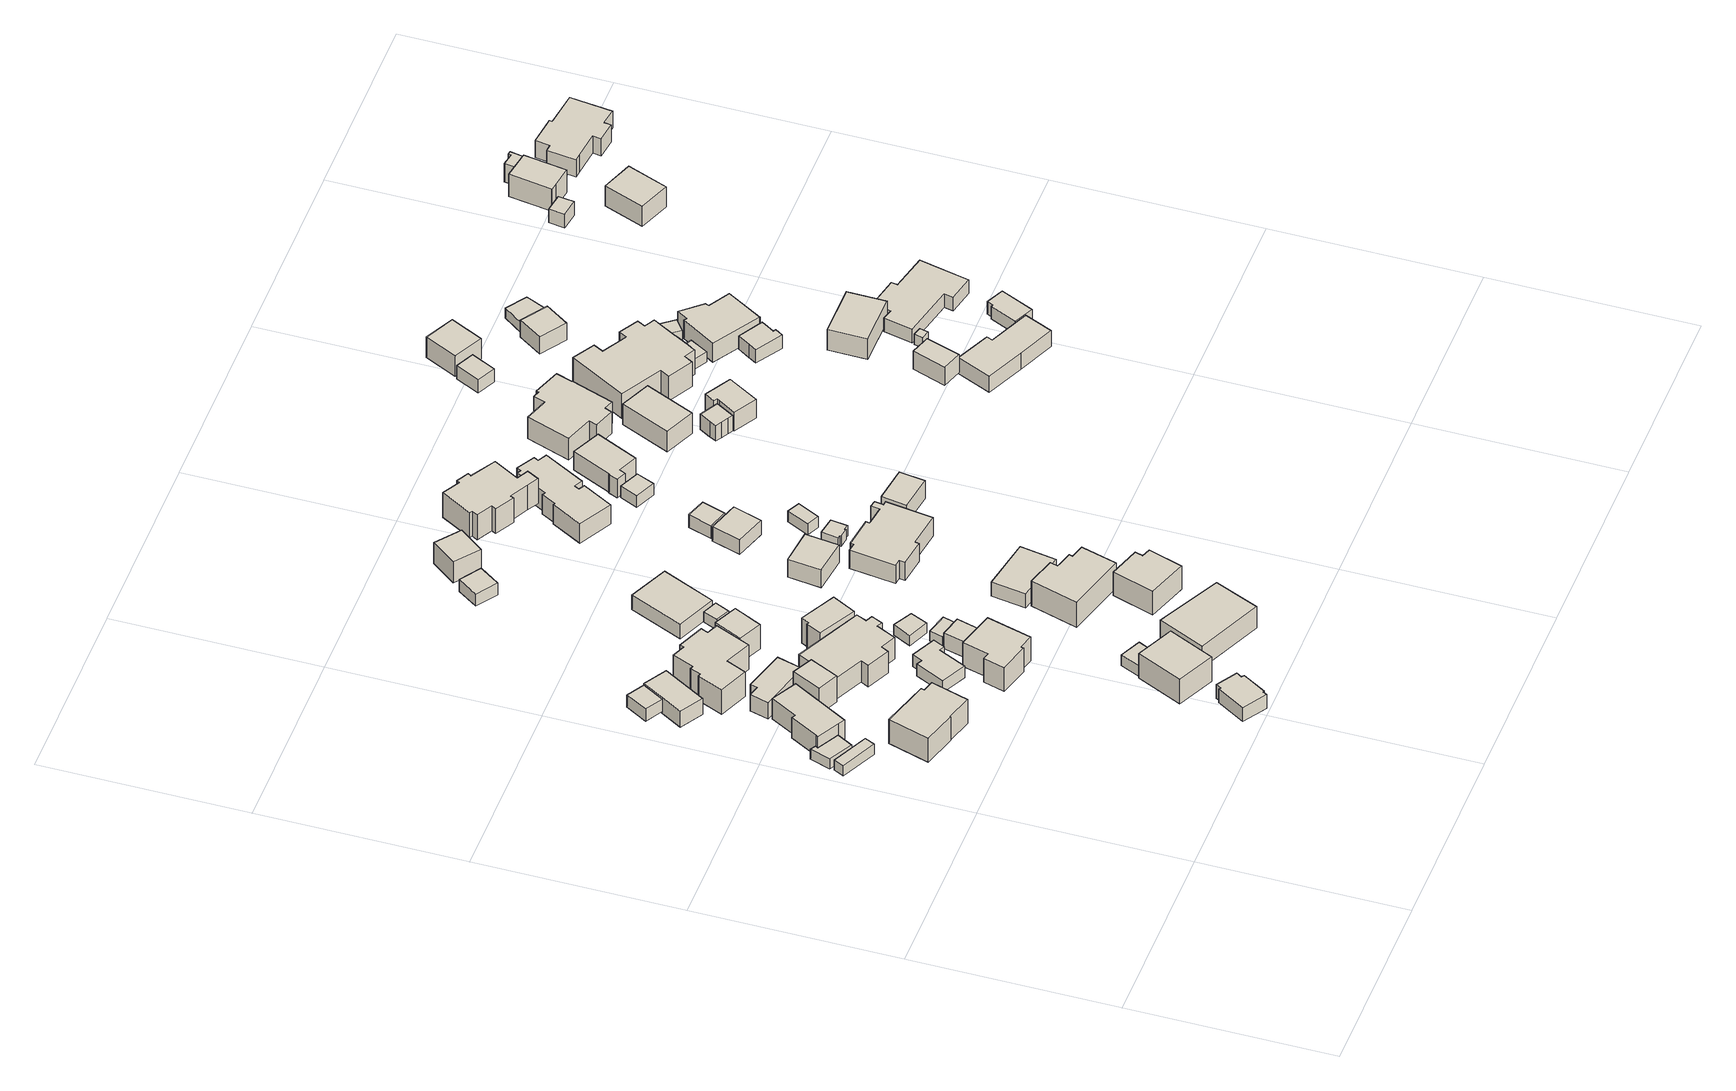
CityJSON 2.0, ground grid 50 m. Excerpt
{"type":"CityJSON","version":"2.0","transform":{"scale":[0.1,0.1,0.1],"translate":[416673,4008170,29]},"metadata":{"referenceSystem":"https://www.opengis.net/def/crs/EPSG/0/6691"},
"CityObjects":{
"building1":{"type":"Building","attributes":{"class":"3003","BuildingLandSlideRiskAttribute.description":"2","BuildingLandSlideRiskAttribute.areaType":"1","BuildingIDAttribute.prefecture":"08","BuildingIDAttribute.city":"08220"},"geometry":[{"type":"Solid","lod":"1","boundaries":[[[[0,1,2,3]],[[2,4,5,3]],[[1,6,4,2]],[[0,7,6,1]],[[3,5,7,0]],[[4,6,7,5]]]]}]},
"building2":{"type":"Building","attributes":{"class":"3003","BuildingLandSlideRiskAttribute.description":"2","BuildingLandSlideRiskAttribute.areaType":"1","BuildingIDAttribute.prefecture":"08","BuildingIDAttribute.city":"08220"},"geometry":[{"type":"Solid","lod":"1","boundaries":[[[[8,9,10,11,12,13]],[[12,14,15,13]],[[11,16,14,12]],[[10,17,16,11]],[[9,18,17,10]],[[8,19,18,9]],[[13,15,19,8]],[[14,16,17,18,19,15]]]]}]},
"building3":{"type":"Building","attributes":{"class":"3001","measuredHeight":7.3,"BuildingLandSlideRiskAttribute.description":"2","BuildingLandSlideRiskAttribute.areaType":"1","BuildingIDAttribute.prefecture":"08","BuildingIDAttribute.city":"08220"},"geometry":[{"type":"Solid","lod":"1","boundaries":[[[[20,21,22,23,24,25,26,27]],[[26,28,29,27]],[[25,30,28,26]],[[24,31,30,25]],[[23,32,31,24]],[[22,33,32,23]],[[21,34,33,22]],[[20,35,34,21]],[[27,29,35,20]],[[28,30,31,32,33,34,35,29]]]]}]},
"building4":{"type":"Building","attributes":{"class":"3001","measuredHeight":8,"BuildingLandSlideRiskAttribute.description":"2","BuildingLandSlideRiskAttribute.areaType":"1","BuildingIDAttribute.prefecture":"08","BuildingIDAttribute.city":"08220"},"geometry":[{"type":"Solid","lod":"1","boundaries":[[[[36,37,38,39,40,41,42,43]],[[42,44,45,43]],[[41,46,44,42]],[[40,47,46,41]],[[39,48,47,40]],[[38,49,48,39]],[[37,50,49,38]],[[36,51,50,37]],[[43,45,51,36]],[[44,46,47,48,49,50,51,45]]]]}]},
"building5":{"type":"Building","attributes":{"class":"3003","measuredHeight":4.1,"BuildingLandSlideRiskAttribute.description":"2","BuildingLandSlideRiskAttribute.areaType":"1","BuildingIDAttribute.prefecture":"08","BuildingIDAttribute.city":"08220"},"geometry":[{"type":"Solid","lod":"1","boundaries":[[[[52,53,54,55]],[[54,56,57,55]],[[53,58,56,54]],[[52,59,58,53]],[[55,57,59,52]],[[56,58,59,57]]]]}]},
"building6":{"type":"Building","attributes":{"class":"3001","measuredHeight":4.9,"BuildingLandSlideRiskAttribute.description":"2","BuildingLandSlideRiskAttribute.areaType":"1","BuildingIDAttribute.prefecture":"08","BuildingIDAttribute.city":"08220"},"geometry":[{"type":"Solid","lod":"1","boundaries":[[[[60,61,62,63,64]],[[63,65,66,64]],[[62,67,65,63]],[[61,68,67,62]],[[60,69,68,61]],[[64,66,69,60]],[[65,67,68,69,66]]]]}]},
"building7":{"type":"Building","attributes":{"class":"3001","measuredHeight":8.2,"BuildingLandSlideRiskAttribute.description":"2","BuildingLandSlideRiskAttribute.areaType":"1","BuildingIDAttribute.prefecture":"08","BuildingIDAttribute.city":"08220"},"geometry":[{"type":"Solid","lod":"1","boundaries":[[[[70,71,72,73]],[[72,74,75,73]],[[71,76,74,72]],[[70,77,76,71]],[[73,75,77,70]],[[74,76,77,75]]]]}]},
"building8":{"type":"Building","attributes":{"class":"3001","measuredHeight":5.3,"BuildingLandSlideRiskAttribute.description":"2","BuildingLandSlideRiskAttribute.areaType":"1","BuildingIDAttribute.prefecture":"08","BuildingIDAttribute.city":"08220"},"geometry":[{"type":"Solid","lod":"1","boundaries":[[[[78,79,80,81,82,83]],[[82,84,85,83]],[[81,86,84,82]],[[80,87,86,81]],[[79,88,87,80]],[[78,89,88,79]],[[83,85,89,78]],[[84,86,87,88,89,85]]]]}]},
"building9":{"type":"Building","attributes":{"class":"3001","measuredHeight":5.2,"BuildingLandSlideRiskAttribute.description":"2","BuildingLandSlideRiskAttribute.areaType":"1","BuildingIDAttribute.prefecture":"08","BuildingIDAttribute.city":"08220"},"geometry":[{"type":"Solid","lod":"1","boundaries":[[[[90,91,92,93,94,95,96,97,98,99]],[[98,100,101,99]],[[97,102,100,98]],[[96,103,102,97]],[[95,104,103,96]],[[94,105,104,95]],[[93,106,105,94]],[[92,107,106,93]],[[91,108,107,92]],[[90,109,108,91]],[[99,101,109,90]],[[100,102,103,104,105,106,107,108,109,101]]]]}]},
"building10":{"type":"Building","attributes":{"class":"3001","measuredHeight":9,"BuildingLandSlideRiskAttribute.description":"2","BuildingLandSlideRiskAttribute.areaType":"1","BuildingIDAttribute.prefecture":"08","BuildingIDAttribute.city":"08220"},"geometry":[{"type":"Solid","lod":"1","boundaries":[[[[110,111,112,113,114,115,116,117,118,119,120,121,122,123]],[[122,124,125,123]],[[121,126,124,122]],[[120,127,126,121]],[[119,128,127,120]],[[118,129,128,119]],[[117,130,129,118]],[[116,131,130,117]],[[115,132,131,116]],[[114,133,132,115]],[[113,134,133,114]],[[112,135,134,113]],[[111,136,135,112]],[[110,137,136,111]],[[123,125,137,110]],[[124,126,127,128,129,130,131,132,133,134,135,136,137,125]]]]}]},
"building11":{"type":"Building","attributes":{"class":"3001","measuredHeight":4.2,"BuildingLandSlideRiskAttribute.description":"2","BuildingLandSlideRiskAttribute.areaType":"1","BuildingIDAttribute.prefecture":"08","BuildingIDAttribute.city":"08220"},"geometry":[{"type":"Solid","lod":"1","boundaries":[[[[138,139,140,141,142,143,144,145]],[[144,146,147,145]],[[143,148,146,144]],[[142,149,148,143]],[[141,150,149,142]],[[140,151,150,141]],[[139,152,151,140]],[[138,153,152,139]],[[145,147,153,138]],[[146,148,149,150,151,152,153,147]]]]}]},
"building12":{"type":"Building","attributes":{"class":"3001","measuredHeight":7.8,"BuildingLandSlideRiskAttribute.description":"2","BuildingLandSlideRiskAttribute.areaType":"1","BuildingIDAttribute.prefecture":"08","BuildingIDAttribute.city":"08220"},"geometry":[{"type":"Solid","lod":"1","boundaries":[[[[154,155,156,157,158,159,160,161,162,163,164,165]],[[164,166,167,165]],[[163,168,166,164]],[[162,169,168,163]],[[161,170,169,162]],[[160,171,170,161]],[[159,172,171,160]],[[158,173,172,159]],[[157,174,173,158]],[[156,175,174,157]],[[155,176,175,156]],[[154,177,176,155]],[[165,167,177,154]],[[166,168,169,170,171,172,173,174,175,176,177,167]]]]}]},
"building13":{"type":"Building","attributes":{"class":"3001","measuredHeight":8.2,"BuildingLandSlideRiskAttribute.description":"2","BuildingLandSlideRiskAttribute.areaType":"1","BuildingIDAttribute.prefecture":"08","BuildingIDAttribute.city":"08220"},"geometry":[{"type":"Solid","lod":"1","boundaries":[[[[178,179,180,181,182,183]],[[182,184,185,183]],[[181,186,184,182]],[[180,187,186,181]],[[179,188,187,180]],[[178,189,188,179]],[[183,185,189,178]],[[184,186,187,188,189,185]]]]}]},
"building14":{"type":"Building","attributes":{"class":"3001","measuredHeight":7.7,"BuildingLandSlideRiskAttribute.description":"2","BuildingLandSlideRiskAttribute.areaType":"1","BuildingIDAttribute.prefecture":"08","BuildingIDAttribute.city":"08220"},"geometry":[{"type":"Solid","lod":"1","boundaries":[[[[190,191,192,193,194,195,196,197]],[[196,198,199,197]],[[195,200,198,196]],[[194,201,200,195]],[[193,202,201,194]],[[192,203,202,193]],[[191,204,203,192]],[[190,205,204,191]],[[197,199,205,190]],[[198,200,201,202,203,204,205,199]]]]}]},
"building15":{"type":"Building","attributes":{"class":"3001","measuredHeight":7.8,"BuildingLandSlideRiskAttribute.description":"2","BuildingLandSlideRiskAttribute.areaType":"1","BuildingIDAttribute.prefecture":"08","BuildingIDAttribute.city":"08220"},"geometry":[{"type":"Solid","lod":"1","boundaries":[[[[206,207,208,209]],[[208,210,211,209]],[[207,212,210,208]],[[206,213,212,207]],[[209,211,213,206]],[[210,212,213,211]]]]}]},
"building16":{"type":"Building","attributes":{"class":"3001","measuredHeight":5.8,"BuildingLandSlideRiskAttribute.description":"2","BuildingLandSlideRiskAttribute.areaType":"1","BuildingIDAttribute.prefecture":"08","BuildingIDAttribute.city":"08220"},"geometry":[{"type":"Solid","lod":"1","boundaries":[[[[214,215,216,217]],[[216,218,219,217]],[[215,220,218,216]],[[214,221,220,215]],[[217,219,221,214]],[[218,220,221,219]]]]}]},
"building17":{"type":"Building","attributes":{"class":"3001","measuredHeight":8.7,"BuildingLandSlideRiskAttribute.description":"2","BuildingLandSlideRiskAttribute.areaType":"1","BuildingIDAttribute.prefecture":"08","BuildingIDAttribute.city":"08220"},"geometry":[{"type":"Solid","lod":"1","boundaries":[[[[222,223,224,225,226,227]],[[226,228,229,227]],[[225,230,228,226]],[[224,231,230,225]],[[223,232,231,224]],[[222,233,232,223]],[[227,229,233,222]],[[228,230,231,232,233,229]]]]}]},
"building18":{"type":"Building","attributes":{"class":"3001","measuredHeight":5.3,"BuildingLandSlideRiskAttribute.description":"2","BuildingLandSlideRiskAttribute.areaType":"1","BuildingIDAttribute.prefecture":"08","BuildingIDAttribute.city":"08220"},"geometry":[{"type":"Solid","lod":"1","boundaries":[[[[234,235,236,237]],[[236,238,239,237]],[[235,240,238,236]],[[234,241,240,235]],[[237,239,241,234]],[[238,240,241,239]]]]}]},
"building19":{"type":"Building","attributes":{"class":"3001","BuildingLandSlideRiskAttribute.description":"2","BuildingLandSlideRiskAttribute.areaType":"1","BuildingIDAttribute.prefecture":"08","BuildingIDAttribute.city":"08220"},"geometry":[{"type":"Solid","lod":"1","boundaries":[[[[242,243,244,245]],[[244,246,247,245]],[[243,248,246,244]],[[242,249,248,243]],[[245,247,249,242]],[[246,248,249,247]]]]}]},
"building20":{"type":"Building","attributes":{"class":"3003","BuildingLandSlideRiskAttribute.description":"2","BuildingLandSlideRiskAttribute.areaType":"1","BuildingIDAttribute.prefecture":"08","BuildingIDAttribute.city":"08220"},"geometry":[{"type":"Solid","lod":"1","boundaries":[[[[250,251,252,253]],[[252,254,255,253]],[[251,256,254,252]],[[250,257,256,251]],[[253,255,257,250]],[[254,256,257,255]]]]}]},
"building21":{"type":"Building","attributes":{"class":"3001","BuildingLandSlideRiskAttribute.description":"2","BuildingLandSlideRiskAttribute.areaType":"1","BuildingIDAttribute.prefecture":"08","BuildingIDAttribute.city":"08220"},"geometry":[{"type":"Solid","lod":"1","boundaries":[[[[258,259,260,261]],[[260,262,263,261]],[[259,264,262,260]],[[258,265,264,259]],[[261,263,265,258]],[[262,264,265,263]]]]}]},
"building22":{"type":"Building","attributes":{"class":"3001","measuredHeight":8.5,"BuildingLandSlideRiskAttribute.description":"2","BuildingLandSlideRiskAttribute.areaType":"1","BuildingIDAttribute.prefecture":"08","BuildingIDAttribute.city":"08220"},"geometry":[{"type":"Solid","lod":"1","boundaries":[[[[266,267,268,269]],[[268,270,271,269]],[[267,272,270,268]],[[266,273,272,267]],[[269,271,273,266]],[[270,272,273,271]]]]}]},
"building23":{"type":"Building","attributes":{"class":"3001","measuredHeight":4.9,"BuildingLandSlideRiskAttribute.description":"2","BuildingLandSlideRiskAttribute.areaType":"1","BuildingIDAttribute.prefecture":"08","BuildingIDAttribute.city":"08220"},"geometry":[{"type":"Solid","lod":"1","boundaries":[[[[274,275,276,277]],[[276,278,279,277]],[[275,280,278,276]],[[274,281,280,275]],[[277,279,281,274]],[[278,280,281,279]]]]}]},
"building24":{"type":"Building","attributes":{"class":"3001","measuredHeight":3.7,"BuildingLandSlideRiskAttribute.description":"2","BuildingLandSlideRiskAttribute.areaType":"1","BuildingIDAttribute.prefecture":"08","BuildingIDAttribute.city":"08220"},"geometry":[{"type":"Solid","lod":"1","boundaries":[[[[282,283,284,285]],[[284,286,287,285]],[[283,288,286,284]],[[282,289,288,283]],[[285,287,289,282]],[[286,288,289,287]]]]}]},
"building25":{"type":"Building","attributes":{"class":"3001","measuredHeight":10.9,"BuildingLandSlideRiskAttribute.description":"2","BuildingLandSlideRiskAttribute.areaType":"1","BuildingIDAttribute.prefecture":"08","BuildingIDAttribute.city":"08220"},"geometry":[{"type":"Solid","lod":"1","boundaries":[[[[290,291,292,293,294,295,296,297]],[[296,298,299,297]],[[295,300,298,296]],[[294,301,300,295]],[[293,302,301,294]],[[292,303,302,293]],[[291,304,303,292]],[[290,305,304,291]],[[297,299,305,290]],[[298,300,301,302,303,304,305,299]]]]}]},
"building26":{"type":"Building","attributes":{"class":"3001","measuredHeight":6.8,"BuildingLandSlideRiskAttribute.description":"2","BuildingLandSlideRiskAttribute.areaType":"1","BuildingIDAttribute.prefecture":"08","BuildingIDAttribute.city":"08220"},"geometry":[{"type":"Solid","lod":"1","boundaries":[[[[306,307,308,309]],[[308,310,311,309]],[[307,312,310,308]],[[306,313,312,307]],[[309,311,313,306]],[[310,312,313,311]]]]}]},
"building27":{"type":"Building","attributes":{"class":"3001","measuredHeight":13,"BuildingLandSlideRiskAttribute.description":"2","BuildingLandSlideRiskAttribute.areaType":"1","BuildingIDAttribute.prefecture":"08","BuildingIDAttribute.city":"08220"},"geometry":[{"type":"Solid","lod":"1","boundaries":[[[[314,315,316,317,318,319]],[[318,320,321,319]],[[317,322,320,318]],[[316,323,322,317]],[[315,324,323,316]],[[314,325,324,315]],[[319,321,325,314]],[[320,322,323,324,325,321]]]]}]},
"building28":{"type":"Building","attributes":{"class":"3001","measuredHeight":18.5,"BuildingLandSlideRiskAttribute.description":"2","BuildingLandSlideRiskAttribute.areaType":"1","BuildingIDAttribute.prefecture":"08","BuildingIDAttribute.city":"08220"},"geometry":[{"type":"Solid","lod":"1","boundaries":[[[[326,327,328,329]],[[328,330,331,329]],[[327,332,330,328]],[[326,333,332,327]],[[329,331,333,326]],[[330,332,333,331]]]]}]},
"building29":{"type":"Building","attributes":{"class":"3001","measuredHeight":6,"BuildingLandSlideRiskAttribute.description":"2","BuildingLandSlideRiskAttribute.areaType":"1","BuildingIDAttribute.prefecture":"08","BuildingIDAttribute.city":"08220"},"geometry":[{"type":"Solid","lod":"1","boundaries":[[[[334,335,336,337]],[[336,338,339,337]],[[335,340,338,336]],[[334,341,340,335]],[[337,339,341,334]],[[338,340,341,339]]]]}]},
"building30":{"type":"Building","attributes":{"class":"3001","measuredHeight":7.4,"BuildingLandSlideRiskAttribute.description":"2","BuildingLandSlideRiskAttribute.areaType":"1","BuildingIDAttribute.prefecture":"08","BuildingIDAttribute.city":"08220"},"geometry":[{"type":"Solid","lod":"1","boundaries":[[[[342,343,344,345,346,347,348,349,350,351,352,353,354,355,356,357]],[[356,358,359,357]],[[355,360,358,356]],[[354,361,360,355]],[[353,362,361,354]],[[352,363,362,353]],[[351,364,363,352]],[[350,365,364,351]],[[349,366,365,350]],[[348,367,366,349]],[[347,368,367,348]],[[346,369,368,347]],[[345,370,369,346]],[[344,371,370,345]],[[343,372,371,344]],[[342,373,372,343]],[[357,359,373,342]],[[358,360,361,362,363,364,365,366,367,368,369,370,371,372,373,359]]]]}]},
"building31":{"type":"Building","attributes":{"class":"3001","measuredHeight":5,"BuildingLandSlideRiskAttribute.description":"2","BuildingLandSlideRiskAttribute.areaType":"1","BuildingIDAttribute.prefecture":"08","BuildingIDAttribute.city":"08220"},"geometry":[{"type":"Solid","lod":"1","boundaries":[[[[374,375,376,377]],[[376,378,379,377]],[[375,380,378,376]],[[374,381,380,375]],[[377,379,381,374]],[[378,380,381,379]]]]}]},
"building32":{"type":"Building","attributes":{"class":"3001","BuildingLandSlideRiskAttribute.description":"2","BuildingLandSlideRiskAttribute.areaType":"1","BuildingIDAttribute.prefecture":"08","BuildingIDAttribute.city":"08220"},"geometry":[{"type":"Solid","lod":"1","boundaries":[[[[382,383,384,385,386,387,388,389]],[[388,390,391,389]],[[387,392,390,388]],[[386,393,392,387]],[[385,394,393,386]],[[384,395,394,385]],[[383,396,395,384]],[[382,397,396,383]],[[389,391,397,382]],[[390,392,393,394,395,396,397,391]]]]}]},
"building33":{"type":"Building","attributes":{"class":"3001","measuredHeight":4,"BuildingLandSlideRiskAttribute.description":"2","BuildingLandSlideRiskAttribute.areaType":"1","BuildingIDAttribute.prefecture":"08","BuildingIDAttribute.city":"08220"},"geometry":[{"type":"Solid","lod":"1","boundaries":[[[[398,399,400,401]],[[400,402,403,401]],[[399,404,402,400]],[[398,405,404,399]],[[401,403,405,398]],[[402,404,405,403]]]]}]},
"building34":{"type":"Building","attributes":{"class":"3001","measuredHeight":8.9,"BuildingLandSlideRiskAttribute.description":"2","BuildingLandSlideRiskAttribute.areaType":"1","BuildingIDAttribute.prefecture":"08","BuildingIDAttribute.city":"08220"},"geometry":[{"type":"Solid","lod":"1","boundaries":[[[[406,407,408,409,410,411,412,413,414,415,416,417,418,419,420,421,422]],[[421,423,424,422]],[[420,425,423,421]],[[419,426,425,420]],[[418,427,426,419]],[[417,428,427,418]],[[416,429,428,417]],[[415,430,429,416]],[[414,431,430,415]],[[413,432,431,414]],[[412,433,432,413]],[[411,434,433,412]],[[410,435,434,411]],[[409,436,435,410]],[[408,437,436,409]],[[407,438,437,408]],[[406,439,438,407]],[[422,424,439,406]],[[423,425,426,427,428,429,430,431,432,433,434,435,436,437,438,439,424]]]]}]},
"building35":{"type":"Building","attributes":{"class":"3001","measuredHeight":3.4,"BuildingLandSlideRiskAttribute.description":"2","BuildingLandSlideRiskAttribute.areaType":"1","BuildingIDAttribute.prefecture":"08","BuildingIDAttribute.city":"08220"},"geometry":[{"type":"Solid","lod":"1","boundaries":[[[[440,441,442,443]],[[442,444,445,443]],[[441,446,444,442]],[[440,447,446,441]],[[443,445,447,440]],[[444,446,447,445]]]]}]},
"building36":{"type":"Building","attributes":{"class":"3001","measuredHeight":7,"BuildingLandSlideRiskAttribute.description":"2","BuildingLandSlideRiskAttribute.areaType":"1","BuildingIDAttribute.prefecture":"08","BuildingIDAttribute.city":"08220"},"geometry":[{"type":"Solid","lod":"1","boundaries":[[[[448,449,450,451,452,453,454,455,456,457,458,459,460,461,462,463]],[[462,464,465,463]],[[461,466,464,462]],[[460,467,466,461]],[[459,468,467,460]],[[458,469,468,459]],[[457,470,469,458]],[[456,471,470,457]],[[455,472,471,456]],[[454,473,472,455]],[[453,474,473,454]],[[452,475,474,453]],[[451,476,475,452]],[[450,477,476,451]],[[449,478,477,450]],[[448,479,478,449]],[[463,465,479,448]],[[464,466,467,468,469,470,471,472,473,474,475,476,477,478,479,465]]]]}]},
"building37":{"type":"Building","attributes":{"class":"3001","measuredHeight":16.3,"BuildingLandSlideRiskAttribute.description":"2","BuildingLandSlideRiskAttribute.areaType":"1","BuildingIDAttribute.prefecture":"08","BuildingIDAttribute.city":"08220"},"geometry":[{"type":"Solid","lod":"1","boundaries":[[[[480,481,482,483]],[[482,484,485,483]],[[481,486,484,482]],[[480,487,486,481]],[[483,485,487,480]],[[484,486,487,485]]]]}]},
"building38":{"type":"Building","attributes":{"class":"3003","measuredHeight":3.5,"BuildingLandSlideRiskAttribute.description":"2","BuildingLandSlideRiskAttribute.areaType":"1","BuildingIDAttribute.prefecture":"08","BuildingIDAttribute.city":"08220"},"geometry":[{"type":"Solid","lod":"1","boundaries":[[[[488,489,490,491]],[[490,492,493,491]],[[489,494,492,490]],[[488,495,494,489]],[[491,493,495,488]],[[492,494,495,493]]]]}]},
"building39":{"type":"Building","attributes":{"class":"3001","measuredHeight":6.3,"BuildingLandSlideRiskAttribute.description":"2","BuildingLandSlideRiskAttribute.areaType":"1","BuildingIDAttribute.prefecture":"08","BuildingIDAttribute.city":"08220"},"geometry":[{"type":"Solid","lod":"1","boundaries":[[[[496,497,498,499,500,501,502,503]],[[502,504,505,503]],[[501,506,504,502]],[[500,507,506,501]],[[499,508,507,500]],[[498,509,508,499]],[[497,510,509,498]],[[496,511,510,497]],[[503,505,511,496]],[[504,506,507,508,509,510,511,505]]]]}]},
"building40":{"type":"Building","attributes":{"class":"3001","measuredHeight":8.5,"BuildingLandSlideRiskAttribute.description":"2","BuildingLandSlideRiskAttribute.areaType":"1","BuildingIDAttribute.prefecture":"08","BuildingIDAttribute.city":"08220"},"geometry":[{"type":"Solid","lod":"1","boundaries":[[[[512,513,514,515,516,517,518,519,520,521,522,523,524,525]],[[524,526,527,525]],[[523,528,526,524]],[[522,529,528,523]],[[521,530,529,522]],[[520,531,530,521]],[[519,532,531,520]],[[518,533,532,519]],[[517,534,533,518]],[[516,535,534,517]],[[515,536,535,516]],[[514,537,536,515]],[[513,538,537,514]],[[512,539,538,513]],[[525,527,539,512]],[[526,528,529,530,531,532,533,534,535,536,537,538,539,527]]]]}]},
"building41":{"type":"Building","attributes":{"class":"3001","measuredHeight":7.7,"BuildingLandSlideRiskAttribute.description":"2","BuildingLandSlideRiskAttribute.areaType":"1","BuildingIDAttribute.prefecture":"08","BuildingIDAttribute.city":"08220"},"geometry":[{"type":"Solid","lod":"1","boundaries":[[[[540,541,542,543]],[[542,544,545,543]],[[541,546,544,542]],[[540,547,546,541]],[[543,545,547,540]],[[544,546,547,545]]]]}]},
"building42":{"type":"Building","attributes":{"class":"3001","measuredHeight":4.8,"BuildingLandSlideRiskAttribute.description":"2","BuildingLandSlideRiskAttribute.areaType":"1","BuildingIDAttribute.prefecture":"08","BuildingIDAttribute.city":"08220"},"geometry":[{"type":"Solid","lod":"1","boundaries":[[[[548,549,550,551,552,553,554,555]],[[554,556,557,555]],[[553,558,556,554]],[[552,559,558,553]],[[551,560,559,552]],[[550,561,560,551]],[[549,562,561,550]],[[548,563,562,549]],[[555,557,563,548]],[[556,558,559,560,561,562,563,557]]]]}]},
"building43":{"type":"Building","attributes":{"class":"3001","measuredHeight":6.1,"BuildingLandSlideRiskAttribute.description":"2","BuildingLandSlideRiskAttribute.areaType":"1","BuildingIDAttribute.prefecture":"08","BuildingIDAttribute.city":"08220"},"geometry":[{"type":"Solid","lod":"1","boundaries":[[[[564,565,566,567,568,569,570,571]],[[570,572,573,571]],[[569,574,572,570]],[[568,575,574,569]],[[567,576,575,568]],[[566,577,576,567]],[[565,578,577,566]],[[564,579,578,565]],[[571,573,579,564]],[[572,574,575,576,577,578,579,573]]]]}]},
"building44":{"type":"Building","attributes":{"class":"3001","measuredHeight":4.2,"BuildingIDAttribute.prefecture":"08","BuildingIDAttribute.city":"08220"},"geometry":[{"type":"Solid","lod":"1","boundaries":[[[[580,581,582,583]],[[582,584,585,583]],[[581,586,584,582]],[[580,587,586,581]],[[583,585,587,580]],[[584,586,587,585]]]]}]},
"building45":{"type":"Building","attributes":{"class":"3001","measuredHeight":9.4,"BuildingLandSlideRiskAttribute.description":"2","BuildingLandSlideRiskAttribute.areaType":"1","BuildingIDAttribute.prefecture":"08","BuildingIDAttribute.city":"08220"},"geometry":[{"type":"Solid","lod":"1","boundaries":[[[[588,589,590,591,592,593,594,595,596,597,598,599,600,601,602,603,604,605,606]],[[605,607,608,606]],[[604,609,607,605]],[[603,610,609,604]],[[602,611,610,603]],[[601,612,611,602]],[[600,613,612,601]],[[599,614,613,600]],[[598,615,614,599]],[[597,616,615,598]],[[596,617,616,597]],[[595,618,617,596]],[[594,619,618,595]],[[593,620,619,594]],[[592,621,620,593]],[[591,622,621,592]],[[590,623,622,591]],[[589,624,623,590]],[[588,625,624,589]],[[606,608,625,588]],[[607,609,610,611,612,613,614,615,616,617,618,619,620,621,622,623,624,625,608]]]]}]},
"building46":{"type":"Building","attributes":{"class":"3001","measuredHeight":6.6,"BuildingIDAttribute.prefecture":"08","BuildingIDAttribute.city":"08220"},"geometry":[{"type":"Solid","lod":"1","boundaries":[[[[626,627,628,629]],[[628,630,631,629]],[[627,632,630,628]],[[626,633,632,627]],[[629,631,633,626]],[[630,632,633,631]]]]}]},
"building47":{"type":"Building","attributes":{"class":"3003","BuildingLandSlideRiskAttribute.description":"2","BuildingLandSlideRiskAttribute.areaType":"1","BuildingIDAttribute.prefecture":"08","BuildingIDAttribute.city":"08220"},"geometry":[{"type":"Solid","lod":"1","boundaries":[[[[634,635,636,637,638,639]],[[638,640,641,639]],[[637,642,640,638]],[[636,643,642,637]],[[635,644,643,636]],[[634,645,644,635]],[[639,641,645,634]],[[640,642,643,644,645,641]]]]}]},
"building48":{"type":"Building","attributes":{"class":"3001","measuredHeight":6.5,"BuildingLandSlideRiskAttribute.description":"2","BuildingLandSlideRiskAttribute.areaType":"1","BuildingIDAttribute.prefecture":"08","BuildingIDAttribute.city":"08220"},"geometry":[{"type":"Solid","lod":"1","boundaries":[[[[646,647,648,649]],[[648,650,651,649]],[[647,652,650,648]],[[646,653,652,647]],[[649,651,653,646]],[[650,652,653,651]]]]}]},
"building49":{"type":"Building","attributes":{"class":"3003","measuredHeight":4.2,"BuildingLandSlideRiskAttribute.description":"2","BuildingLandSlideRiskAttribute.areaType":"1","BuildingIDAttribute.prefecture":"08","BuildingIDAttribute.city":"08220"},"geometry":[{"type":"Solid","lod":"1","boundaries":[[[[654,655,656,657,658,659,660,661]],[[660,662,663,661]],[[659,664,662,660]],[[658,665,664,659]],[[657,666,665,658]],[[656,667,666,657]],[[655,668,667,656]],[[654,669,668,655]],[[661,663,669,654]],[[662,664,665,666,667,668,669,663]]]]}]},
"building50":{"type":"Building","attributes":{"class":"3001","measuredHeight":5.7,"BuildingIDAttribute.prefecture":"08","BuildingIDAttribute.city":"08220"},"geometry":[{"type":"Solid","lod":"1","boundaries":[[[[670,671,672,673]],[[672,674,675,673]],[[671,676,674,672]],[[670,677,676,671]],[[673,675,677,670]],[[674,676,677,675]]]]}]},
"building51":{"type":"Building","attributes":{"class":"3001","measuredHeight":6.1,"BuildingLandSlideRiskAttribute.description":"2","BuildingLandSlideRiskAttribute.areaType":"1","BuildingIDAttribute.prefecture":"08","BuildingIDAttribute.city":"08220"},"geometry":[{"type":"Solid","lod":"1","boundaries":[[[[678,679,680,681,682,683,684,685]],[[684,686,687,685]],[[683,688,686,684]],[[682,689,688,683]],[[681,690,689,682]],[[680,691,690,681]],[[679,692,691,680]],[[678,693,692,679]],[[685,687,693,678]],[[686,688,689,690,691,692,693,687]]]]}]},
"building52":{"type":"Building","attributes":{"class":"3001","BuildingLandSlideRiskAttribute.description":"2","BuildingLandSlideRiskAttribute.areaType":"1","BuildingIDAttribute.prefecture":"08","BuildingIDAttribute.city":"08220"},"geometry":[{"type":"Solid","lod":"1","boundaries":[[[[694,695,696,697]],[[696,698,699,697]],[[695,700,698,696]],[[694,701,700,695]],[[697,699,701,694]],[[698,700,701,699]]]]}]},
"building53":{"type":"Building","attributes":{"class":"3001","measuredHeight":6.7,"BuildingLandSlideRiskAttribute.description":"2","BuildingLandSlideRiskAttribute.areaType":"1","BuildingIDAttribute.prefecture":"08","BuildingIDAttribute.city":"08220"},"geometry":[{"type":"Solid","lod":"1","boundaries":[[[[702,703,704,705,706,707,708,709,710,711]],[[710,712,713,711]],[[709,714,712,710]],[[708,715,714,709]],[[707,716,715,708]],[[706,717,716,707]],[[705,718,717,706]],[[704,719,718,705]],[[703,720,719,704]],[[702,721,720,703]],[[711,713,721,702]],[[712,714,715,716,717,718,719,720,721,713]]]]}]},
"building54":{"type":"Building","attributes":{"class":"3001","BuildingIDAttribute.prefecture":"08","BuildingIDAttribute.city":"08220"},"geometry":[{"type":"Solid","lod":"1","boundaries":[[[[722,723,724,725]],[[724,726,727,725]],[[723,728,726,724]],[[722,729,728,723]],[[725,727,729,722]],[[726,728,729,727]]]]}]},
"building55":{"type":"Building","attributes":{"class":"3001","BuildingLandSlideRiskAttribute.description":"2","BuildingLandSlideRiskAttribute.areaType":"1","BuildingIDAttribute.prefecture":"08","BuildingIDAttribute.city":"08220"},"geometry":[{"type":"Solid","lod":"1","boundaries":[[[[730,731,732,733]],[[732,734,735,733]],[[731,736,734,732]],[[730,737,736,731]],[[733,735,737,730]],[[734,736,737,735]]]]}]},
"building56":{"type":"Building","attributes":{"class":"3001","measuredHeight":19.3,"BuildingLandSlideRiskAttribute.description":"2","BuildingLandSlideRiskAttribute.areaType":"1","BuildingIDAttribute.prefecture":"08","BuildingIDAttribute.city":"08220"},"geometry":[{"type":"Solid","lod":"1","boundaries":[[[[738,739,740,741]],[[740,742,743,741]],[[739,744,742,740]],[[738,745,744,739]],[[741,743,745,738]],[[742,744,745,743]]]]}]},
"building57":{"type":"Building","attributes":{"class":"3001","measuredHeight":4.1,"BuildingLandSlideRiskAttribute.description":"2","BuildingLandSlideRiskAttribute.areaType":"1","BuildingIDAttribute.prefecture":"08","BuildingIDAttribute.city":"08220"},"geometry":[{"type":"Solid","lod":"1","boundaries":[[[[746,747,748,749,750,751]],[[750,752,753,751]],[[749,754,752,750]],[[748,755,754,749]],[[747,756,755,748]],[[746,757,756,747]],[[751,753,757,746]],[[752,754,755,756,757,753]]]]}]},
"building58":{"type":"Building","attributes":{"class":"3001","measuredHeight":6.7,"BuildingLandSlideRiskAttribute.description":"2","BuildingLandSlideRiskAttribute.areaType":"1","BuildingIDAttribute.prefecture":"08","BuildingIDAttribute.city":"08220"},"geometry":[{"type":"Solid","lod":"1","boundaries":[[[[758,759,760,761,762,763,764,765,766,767,768,769]],[[768,770,771,769]],[[767,772,770,768]],[[766,773,772,767]],[[765,774,773,766]],[[764,775,774,765]],[[763,776,775,764]],[[762,777,776,763]],[[761,778,777,762]],[[760,779,778,761]],[[759,780,779,760]],[[758,781,780,759]],[[769,771,781,758]],[[770,772,773,774,775,776,777,778,779,780,781,771]]]]}]},
"building59":{"type":"Building","attributes":{"class":"3001","measuredHeight":4.5,"BuildingIDAttribute.prefecture":"08","BuildingIDAttribute.city":"08220"},"geometry":[{"type":"Solid","lod":"1","boundaries":[[[[782,783,784,785]],[[784,786,787,785]],[[783,788,786,784]],[[782,789,788,783]],[[785,787,789,782]],[[786,788,789,787]]]]}]},
"building60":{"type":"Building","attributes":{"class":"3001","measuredHeight":6.6,"BuildingIDAttribute.prefecture":"08","BuildingIDAttribute.city":"08220"},"geometry":[{"type":"Solid","lod":"1","boundaries":[[[[790,791,792,793]],[[792,794,795,793]],[[791,796,794,792]],[[790,797,796,791]],[[793,795,797,790]],[[794,796,797,795]]]]}]},
"building61":{"type":"Building","attributes":{"class":"3001","measuredHeight":7.2,"BuildingIDAttribute.prefecture":"08","BuildingIDAttribute.city":"08220"},"geometry":[{"type":"Solid","lod":"1","boundaries":[[[[798,799,800,801,802,803]],[[802,804,805,803]],[[801,806,804,802]],[[800,807,806,801]],[[799,808,807,800]],[[798,809,808,799]],[[803,805,809,798]],[[804,806,807,808,809,805]]]]}]},
"building62":{"type":"Building","attributes":{"class":"3003","measuredHeight":6.1,"BuildingIDAttribute.prefecture":"08","BuildingIDAttribute.city":"08220"},"geometry":[{"type":"Solid","lod":"1","boundaries":[[[[810,811,812,813,814,815]],[[814,816,817,815]],[[813,818,816,814]],[[812,819,818,813]],[[811,820,819,812]],[[810,821,820,811]],[[815,817,821,810]],[[816,818,819,820,821,817]]]]}]},
"building63":{"type":"Building","attributes":{"class":"3001","measuredHeight":6.3,"BuildingIDAttribute.prefecture":"08","BuildingIDAttribute.city":"08220"},"geometry":[{"type":"Solid","lod":"1","boundaries":[[[[822,823,824,825,826,827,828,829,830,831,832,833,834]],[[833,835,836,834]],[[832,837,835,833]],[[831,838,837,832]],[[830,839,838,831]],[[829,840,839,830]],[[828,841,840,829]],[[827,842,841,828]],[[826,843,842,827]],[[825,844,843,826]],[[824,845,844,825]],[[823,846,845,824]],[[822,847,846,823]],[[834,836,847,822]],[[835,837,838,839,840,841,842,843,844,845,846,847,836]]]]}]}
},
"vertices":[
[97,768,15],[9,810,15],[21,835,15],[109,793,15],[21,835,45],[109,793,45],[9,810,45],[97,768,45],
[45,881,17],[98,852,17],[77,814,17],[19,845,17],[36,895,17],[49,887,17],[36,895,47],[49,887,47],[19,845,47],[77,814,47],[98,852,47],[45,881,47],
[115,842,19],[98,852,19],[45,881,19],[49,887,19],[87,955,19],[96,950,19],[132,1015,19],[194,981,19],[132,1015,79],[194,981,79],[96,950,79],[87,955,79],[49,887,79],[45,881,79],[98,852,79],[115,842,79],
[259,707,13],[287,699,13],[259,607,13],[195,626,13],[194,625,13],[112,649,13],[143,750,13],[262,715,13],[143,750,83],[262,715,83],[112,649,83],[194,625,83],[195,626,83],[259,607,83],[287,699,83],[259,707,83],
[57,1242,40],[15,1267,40],[46,1320,40],[88,1295,40],[46,1320,76],[88,1295,76],[15,1267,76],[57,1242,76],
[82,1158,34],[27,1191,34],[57,1242,34],[88,1295,34],[143,1262,34],[88,1295,81],[143,1262,81],[57,1242,81],[27,1191,81],[82,1158,81],
[226,897,22],[175,921,22],[209,992,22],[259,967,22],[209,992,98],[259,967,98],[175,921,98],[226,897,98],
[252,985,25],[122,1020,25],[135,1066,25],[161,1059,25],[166,1076,25],[269,1048,25],[166,1076,73],[269,1048,73],[161,1059,73],[135,1066,73],[122,1020,73],[252,985,73],
[562,79,1],[568,74,1],[533,17,1],[530,18,1],[524,8,1],[466,44,1],[508,113,1],[513,110,1],[520,123,1],[570,92,1],[520,123,41],[570,92,41],[513,110,41],[508,113,41],[466,44,41],[524,8,41],[530,18,41],[533,17,41],[568,74,41],[562,79,41],
[207,1252,31],[272,1224,31],[265,1207,31],[292,1195,31],[255,1109,31],[190,1137,31],[169,1089,31],[98,1119,31],[125,1182,31],[131,1180,31],[142,1206,31],[149,1203,31],[171,1255,31],[203,1242,31],[171,1255,104],[203,1242,104],[149,1203,104],[142,1206,104],[131,1180,104],[125,1182,104],[98,1119,104],[169,1089,104],[190,1137,104],[255,1109,104],[292,1195,104],[265,1207,104],[272,1224,104],[207,1252,104],
[440,721,15],[427,728,15],[395,660,15],[334,690,15],[368,761,15],[382,754,15],[394,779,15],[454,750,15],[394,779,50],[454,750,50],[382,754,50],[368,761,50],[334,690,50],[395,660,50],[427,728,50],[440,721,50],
[430,898,22],[447,890,22],[434,862,22],[421,869,22],[398,821,22],[360,839,22],[350,820,22],[293,847,22],[303,867,22],[230,902,22],[279,1002,22],[442,923,22],[279,1002,85],[442,923,85],[230,902,85],[303,867,85],[293,847,85],[350,820,85],[360,839,85],[398,821,85],[421,869,85],[434,862,85],[447,890,85],[430,898,85],
[578,278,5],[617,260,5],[565,148,5],[473,191,5],[525,303,5],[529,301,5],[525,303,77],[529,301,77],[473,191,77],[565,148,77],[617,260,77],[578,278,77],
[495,541,13],[458,551,13],[456,544,13],[382,564,13],[397,617,13],[414,612,13],[431,676,13],[525,650,13],[431,676,83],[525,650,83],[414,612,83],[397,617,83],[382,564,83],[456,544,83],[458,551,83],[495,541,83],
[323,1106,34],[267,1133,34],[299,1201,34],[356,1174,34],[299,1201,106],[356,1174,106],[267,1133,106],[323,1106,106],
[579,279,6],[528,303,6],[550,351,6],[601,327,6],[550,351,38],[601,327,38],[528,303,38],[579,279,38],
[435,927,26],[344,975,26],[364,1012,26],[368,1009,26],[379,1029,26],[465,984,26],[379,1029,100],[465,984,100],[368,1009,100],[364,1012,100],[344,975,100],[435,927,100],
[508,664,16],[456,678,16],[470,733,16],[523,719,16],[470,733,61],[523,719,61],[456,678,61],[508,664,61],
[523,721,19],[471,735,19],[480,768,19],[532,754,19],[480,768,49],[532,754,49],[471,735,49],[523,721,49],
[498,781,23],[447,803,23],[470,848,23],[517,823,23],[470,848,53],[517,823,53],[447,803,53],[498,781,53],
[382,1198,39],[347,1214,39],[362,1249,39],[398,1233,39],[362,1249,69],[398,1233,69],[347,1214,69],[382,1198,69],
[761,110,4],[601,182,4],[653,296,4],[808,218,4],[653,296,67],[808,218,67],[601,182,67],[761,110,67],
[390,1238,39],[294,1280,39],[351,1410,39],[447,1367,39],[351,1410,82],[447,1367,82],[294,1280,82],[390,1238,82],
[281,1695,61],[231,1729,61],[265,1779,61],[315,1745,61],[265,1779,96],[315,1745,96],[231,1729,96],[281,1695,96],
[727,556,15],[769,544,15],[767,535,15],[801,526,15],[776,438,15],[627,479,15],[662,595,15],[732,575,15],[662,595,89],[732,575,89],[627,479,89],[776,438,89],[801,526,89],[767,535,89],[769,544,89],[727,556,89],
[342,1753,64],[284,1799,64],[331,1859,64],[389,1814,64],[331,1859,125],[389,1814,125],[284,1799,125],[342,1753,125],
[824,393,13],[846,385,13],[819,302,13],[720,335,13],[753,437,13],[830,412,13],[753,437,82],[830,412,82],[720,335,82],[819,302,82],[846,385,82],[824,393,82],
[779,577,16],[651,604,16],[664,688,16],[794,665,16],[664,688,57],[794,665,57],[651,604,57],[779,577,57],
[647,1032,31],[557,1043,31],[567,1124,31],[657,1114,31],[567,1124,83],[657,1114,83],[557,1043,83],[647,1032,83],
[735,991,30],[784,984,30],[787,1006,30],[804,1003,30],[801,981,30],[811,980,30],[795,865,30],[707,877,30],[706,868,30],[638,877,30],[640,891,30],[622,894,30],[637,1005,30],[658,1002,30],[659,1010,30],[736,1000,30],[659,1010,84],[736,1000,84],[658,1002,84],[637,1005,84],[622,894,84],[640,891,84],[638,877,84],[706,868,84],[707,877,84],[795,865,84],[811,980,84],[801,981,84],[804,1003,84],[787,1006,84],[784,984,84],[735,991,84],
[669,1219,40],[594,1243,40],[616,1313,40],[692,1289,40],[616,1313,83],[692,1289,83],[594,1243,83],[669,1219,83],
[730,1040,36],[717,1042,36],[717,1039,36],[693,1043,36],[693,1046,36],[685,1047,36],[692,1088,36],[736,1081,36],[692,1088,66],[736,1081,66],[685,1047,66],[693,1046,66],[693,1043,66],[717,1039,66],[717,1042,66],[730,1040,66],
[666,1301,45],[618,1316,45],[637,1374,45],[685,1358,45],[637,1374,83],[685,1358,83],[618,1316,83],[666,1301,83],
[524,1870,65],[554,1854,65],[549,1846,65],[610,1811,65],[574,1748,65],[602,1733,65],[586,1704,65],[558,1719,65],[514,1743,65],[510,1735,65],[464,1761,65],[470,1772,65],[432,1793,65],[440,1807,65],[434,1810,65],[478,1887,65],[520,1863,65],[478,1887,138],[520,1863,138],[434,1810,138],[440,1807,138],[432,1793,138],[470,1772,138],[464,1761,138],[510,1735,138],[514,1743,138],[558,1719,138],[586,1704,138],[602,1733,138],[574,1748,138],[610,1811,138],[549,1846,138],[554,1854,138],[524,1870,138],
[729,1107,42],[699,1122,42],[726,1176,42],[756,1161,42],[726,1176,74],[756,1161,74],[699,1122,74],[729,1107,74],
[673,1733,52],[695,1721,52],[639,1620,52],[619,1631,52],[613,1619,52],[627,1611,52],[586,1537,52],[506,1581,52],[547,1656,52],[551,1654,52],[570,1689,52],[577,1685,52],[620,1763,52],[629,1758,52],[635,1769,52],[679,1744,52],[635,1769,109],[679,1744,109],[629,1758,109],[620,1763,109],[577,1685,109],[570,1689,109],[551,1654,109],[547,1656,109],[506,1581,109],[586,1537,109],[627,1611,109],[613,1619,109],[619,1631,109],[639,1620,109],[695,1721,109],[673,1733,109],
[897,917,37],[808,930,37],[817,992,37],[906,980,37],[817,992,90],[906,980,90],[808,930,90],[897,917,90],
[706,1478,51],[656,1500,51],[676,1544,51],[725,1522,51],[676,1544,85],[725,1522,85],[656,1500,85],[706,1478,85],
[751,1534,51],[704,1555,51],[697,1540,51],[672,1551,51],[682,1573,51],[684,1573,51],[729,1670,51],[799,1637,51],[729,1670,105],[799,1637,105],[684,1573,105],[682,1573,105],[672,1551,105],[697,1540,105],[704,1555,105],[751,1534,105],
[926,1739,59],[927,1739,59],[890,1635,59],[866,1643,59],[859,1625,59],[808,1643,59],[816,1663,59],[747,1687,59],[785,1794,59],[843,1774,59],[853,1803,59],[870,1797,59],[872,1803,59],[939,1779,59],[872,1803,122],[939,1779,122],[870,1797,122],[853,1803,122],[843,1774,122],[785,1794,122],[747,1687,122],[816,1663,122],[808,1643,122],[859,1625,122],[866,1643,122],[890,1635,122],[927,1739,122],[926,1739,122],
[910,1457,63],[836,1490,63],[890,1611,63],[964,1578,63],[890,1611,123],[964,1578,123],[836,1490,123],[910,1457,123],
[974,1418,59],[950,1377,59],[937,1385,59],[921,1394,59],[907,1402,59],[916,1419,59],[932,1446,59],[976,1422,59],[932,1446,104],[976,1422,104],[916,1419,104],[907,1402,104],[921,1394,104],[937,1385,104],[950,1377,104],[974,1418,104],
[1050,1416,59],[1006,1342,59],[951,1374,59],[977,1418,59],[980,1423,59],[972,1428,59],[987,1453,59],[1049,1417,59],[987,1453,114],[1049,1417,114],[972,1428,114],[980,1423,114],[977,1418,114],[951,1374,114],[1006,1342,114],[1050,1416,114],
[913,1913,81],[868,1935,81],[897,1995,81],[942,1973,81],[897,1995,120],[942,1973,120],[868,1935,120],[913,1913,120],
[1080,1666,69],[1091,1685,69],[1137,1658,69],[1127,1639,69],[1152,1625,69],[1117,1564,69],[1117,1563,69],[1101,1534,69],[1093,1521,69],[1092,1519,69],[1087,1510,69],[1061,1525,69],[1048,1503,69],[987,1537,69],[1000,1560,69],[901,1616,69],[980,1755,69],[1033,1724,69],[1020,1700,69],[1033,1724,141],[1020,1700,141],[980,1755,141],[901,1616,141],[1000,1560,141],[987,1537,141],[1048,1503,141],[1061,1525,141],[1087,1510,141],[1092,1519,141],[1093,1521,141],[1101,1534,141],[1117,1563,141],[1117,1564,141],[1152,1625,141],[1127,1639,141],[1137,1658,141],[1091,1685,141],[1080,1666,141],
[972,1963,84],[900,1999,84],[939,2078,84],[1011,2043,84],[939,2078,144],[1011,2043,144],[900,1999,144],[972,1963,144],
[1131,1497,72],[1092,1519,72],[1093,1521,72],[1101,1534,72],[1117,1563,72],[1156,1541,72],[1117,1563,102],[1156,1541,102],[1101,1534,102],[1093,1521,102],[1092,1519,102],[1131,1497,102],
[1302,974,43],[1252,991,43],[1281,1073,43],[1330,1057,43],[1281,1073,96],[1330,1057,96],[1252,991,96],[1302,974,96],
[1252,1410,71],[1232,1378,71],[1238,1374,71],[1226,1355,71],[1162,1395,71],[1175,1416,71],[1193,1445,71],[1244,1415,71],[1193,1445,110],[1244,1415,110],[1175,1416,110],[1162,1395,110],[1226,1355,110],[1238,1374,110],[1232,1378,110],[1252,1410,110],
[1084,1804,89],[1022,1845,89],[1061,1903,89],[1123,1861,89],[1061,1903,139],[1123,1861,139],[1022,1845,139],[1084,1804,139],
[1386,926,34],[1390,924,34],[1485,882,34],[1455,813,34],[1363,853,34],[1271,894,34],[1308,978,34],[1392,940,34],[1308,978,81],[1392,940,81],[1271,894,81],[1363,853,81],[1455,813,81],[1485,882,81],[1390,924,81],[1386,926,81],
[1178,1570,73],[1152,1604,73],[1182,1626,73],[1208,1592,73],[1182,1626,103],[1208,1592,103],[1152,1604,103],[1178,1570,103],
[1250,1532,71],[1301,1502,71],[1249,1415,71],[1249,1414,71],[1247,1415,71],[1135,1485,71],[1188,1569,71],[1194,1565,71],[1210,1591,71],[1253,1541,71],[1210,1591,126],[1253,1541,126],[1194,1565,126],[1188,1569,126],[1135,1485,126],[1247,1415,126],[1249,1414,126],[1249,1415,126],[1301,1502,126],[1250,1532,126],
[1129,1861,92],[1069,1901,92],[1106,1952,92],[1155,1919,92],[1106,1952,122],[1155,1919,122],[1069,1901,122],[1129,1861,122],
[1374,1069,44],[1352,1074,44],[1357,1096,44],[1379,1090,44],[1357,1096,74],[1379,1090,74],[1352,1074,74],[1374,1069,74],
[1408,1175,45],[1278,1176,45],[1279,1270,45],[1409,1269,45],[1279,1270,105],[1409,1269,105],[1278,1176,105],[1408,1175,105],
[1512,876,39],[1464,899,39],[1494,964,39],[1499,962,39],[1506,977,39],[1549,957,39],[1506,977,76],[1549,957,76],[1499,962,76],[1494,964,76],[1464,899,76],[1512,876,76],
[1492,1179,40],[1583,1158,40],[1556,1036,40],[1491,1050,40],[1496,1073,40],[1364,1102,40],[1380,1173,40],[1406,1166,40],[1413,1197,40],[1433,1193,40],[1436,1207,40],[1495,1194,40],[1436,1207,80],[1495,1194,80],[1433,1193,80],[1413,1197,80],[1406,1166,80],[1380,1173,80],[1364,1102,80],[1496,1073,80],[1491,1050,80],[1556,1036,80],[1583,1158,80],[1492,1179,80],
[1443,1906,118],[1397,1912,118],[1403,1951,118],[1448,1944,118],[1403,1951,159],[1448,1944,159],[1397,1912,159],[1443,1906,159],
[1539,1726,112],[1462,1756,112],[1500,1854,112],[1577,1825,112],[1500,1854,171],[1577,1825,171],[1462,1756,171],[1539,1726,171],
[1504,1943,123],[1449,1951,123],[1434,1953,123],[1435,1956,123],[1451,2059,123],[1520,2048,123],[1451,2059,189],[1520,2048,189],[1435,1956,189],[1434,1953,189],[1449,1951,189],[1504,1943,189],
[1522,2049,129],[1483,2056,129],[1487,2081,129],[1518,2076,129],[1519,2083,129],[1527,2081,129],[1519,2083,183],[1527,2081,183],[1518,2076,183],[1487,2081,183],[1483,2056,183],[1522,2049,183],
[1658,2028,125],[1744,2017,125],[1731,1913,125],[1690,1919,125],[1688,1902,125],[1637,1908,125],[1640,1929,125],[1572,1937,125],[1555,1939,125],[1564,2010,125],[1582,2008,125],[1587,2044,125],[1659,2035,125],[1587,2044,175],[1659,2035,175],[1582,2008,175],[1564,2010,175],[1555,1939,175],[1572,1937,175],[1640,1929,175],[1637,1908,175],[1688,1902,175],[1690,1919,175],[1731,1913,175],[1744,2017,175],[1658,2028,175]
]}
